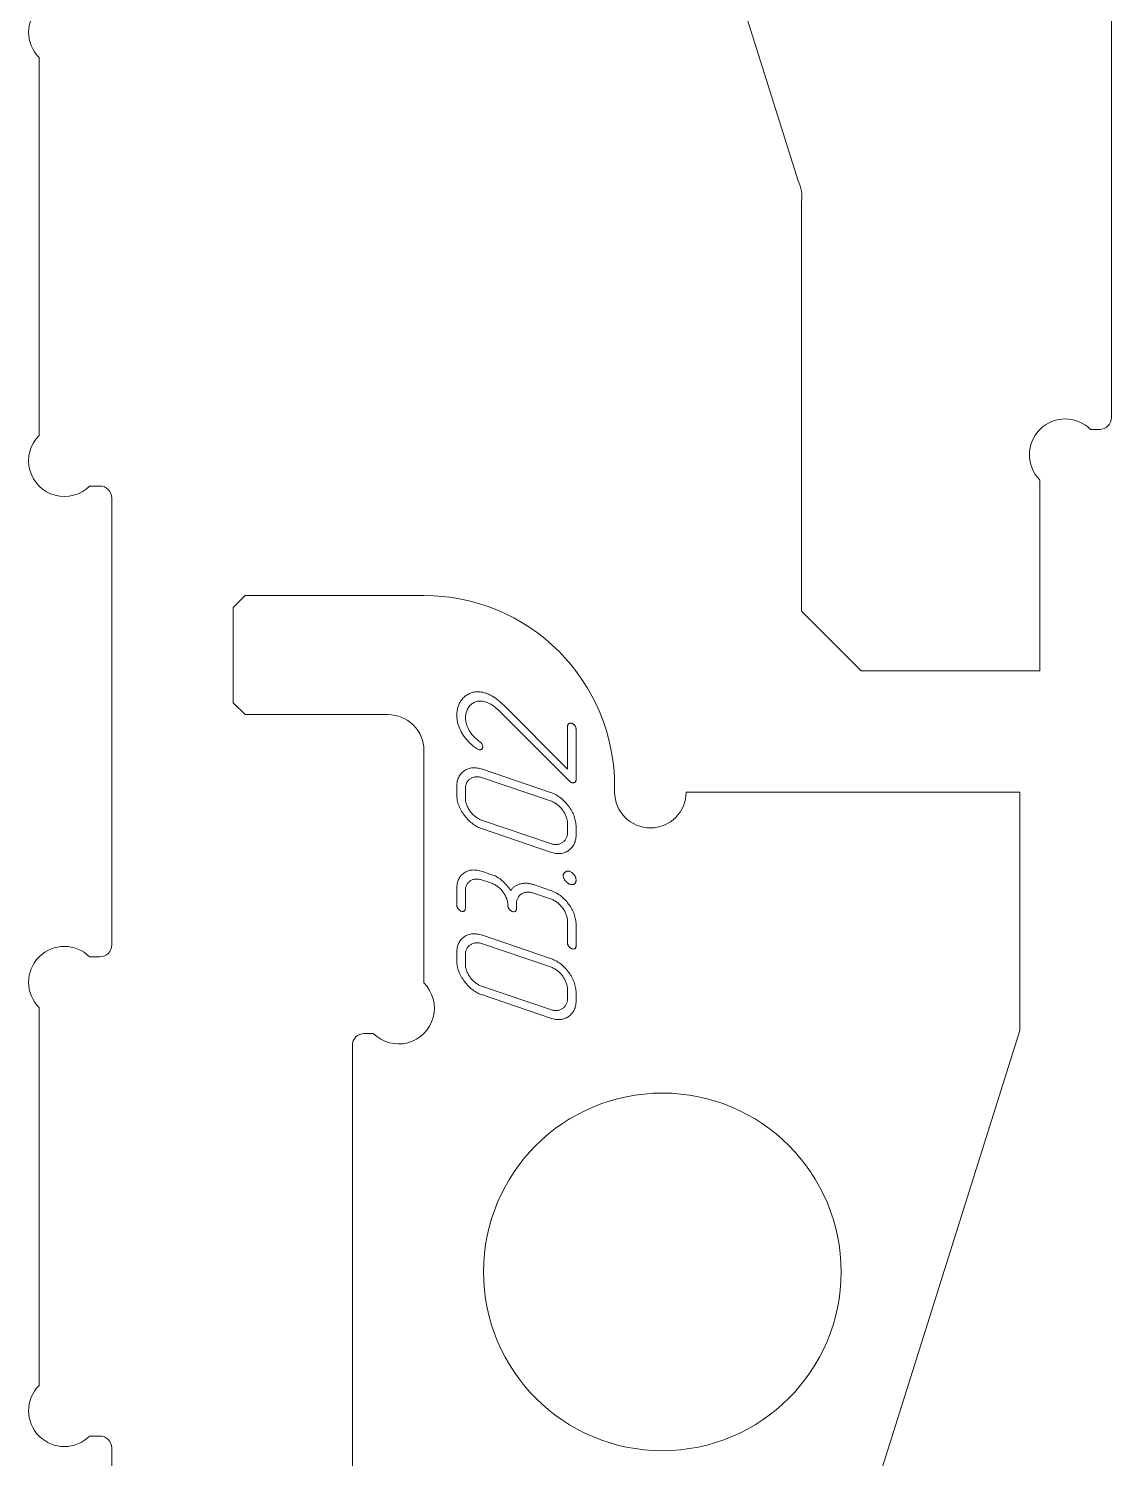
# Model space of a CAD drawing. Header units: millimetres. Extents: x 10 to 1489, y -739 to -10.
# Drawn here: x 1388.2 to 1479, y -501.8 to -381.9 of the extents above; entities that cross this region are included whole.
import ezdxf

# ---------------------------------------------------------------- set-up
doc = ezdxf.new("R2010")
doc.units = ezdxf.units.MM
doc.layers.add('cut', color=7, linetype='Continuous', lineweight=0)
doc.layers.add('mark', color=7, linetype='Continuous', lineweight=0)

msp = doc.modelspace()

# ---------------------------------------------------------------- linework, layer by layer
at = {"layer": 'cut'}
for points in [[(1478.999844, -376.52495), (1478.999844, -414.524874, -0.4142135624), (1477.999846, -415.524872), (1477.242497, -415.524872, 1), (1472.999856, -419.767513), (1472.999856, -435.774831), (1457.999886, -435.774831), (1452.999896, -430.774841), (1452.999896, -396.43615, 0.1536553472), (1452.726322, -394.65571), (1422.999956, -300.208859)], [(1393.295324, -380.076004, 1), (1389.052683, -384.318645), (1389.052683, -416.033282, 1), (1393.295324, -420.275923), (1394.152673, -420.275923, -0.4142135624), (1395.152671, -421.275921), (1395.152671, -458.775846, -0.4142135624), (1394.152673, -459.775844), (1393.295324, -459.775844, 1), (1389.052683, -464.018485), (1389.052683, -495.733123, 1), (1393.295324, -499.975764), (1394.152673, -499.975764, -0.4142135624), (1395.152671, -500.975762), (1395.152671, -538.475687, -0.4142135624)], [(1415.330476, -505.202389), (1415.330476, -467.202465, -0.4142135624), (1416.330474, -466.202467), (1417.087823, -466.202467, 1), (1421.330464, -461.959826), (1421.330464, -442.452514, 0.4142135624), (1418.33047, -439.45252), (1406.330494, -439.45252), (1405.330496, -438.452522), (1405.330496, -430.452538), (1406.330494, -429.45254), (1421.330464, -429.45254, -0.4142135624), (1437.330432, -445.452508), (1437.330432, -445.952507, 1), (1443.330432, -445.952507), (1471.330364, -445.952507), (1471.330364, -465.952467), (1441.603998, -560.399318, 0.1536553472)]]:
    msp.add_lwpolyline(points, format="xyb", dxfattribs=at)
msp.add_circle((1441.330424, -486.202427), 14.99997, dxfattribs=at)
at = {"layer": 'mark'}
for points in [[(1425.788317, -442.319329), (1425.916442, -442.384284), (1425.954669, -442.395542), (1425.991003, -442.402696), (1426.025442, -442.405747), (1426.057988, -442.404694), (1426.08864, -442.399539), (1426.117397, -442.39028), (1426.144262, -442.376917), (1426.169232, -442.359452), (1426.191754, -442.33881), (1426.211273, -442.315921), (1426.227789, -442.290785), (1426.241302, -442.2634), (1426.251812, -442.233767), (1426.25932, -442.201887), (1426.263824, -442.167759), (1426.265325, -442.131383), (1426.253335, -442.069267), (1426.23868, -442.011601), (1426.22136, -441.958385), (1426.201375, -441.90962), (1426.169364, -441.861706), (1426.130253, -441.815842), (1426.084041, -441.77203), (1426.030728, -441.730268), (1425.949623, -441.669035), (1425.871545, -441.607576), (1425.796492, -441.545889), (1425.724464, -441.483976), (1425.655463, -441.421835), (1425.589486, -441.359467), (1425.526536, -441.296872), (1425.466611, -441.234049), (1425.409711, -441.171), (1425.355837, -441.107723), (1425.304989, -441.04422), (1425.257166, -440.980489), (1425.212369, -440.916531), (1425.170598, -440.852346), (1425.131852, -440.787934), (1425.096131, -440.723294), (1425.062993, -440.65864), (1425.031992, -440.594182), (1425.00313, -440.52992), (1424.976405, -440.465856), (1424.951818, -440.401988), (1424.92937, -440.338316), (1424.909059, -440.274841), (1424.890886, -440.211563), (1424.874851, -440.148481), (1424.860955, -440.085596), (1424.849196, -440.022908), (1424.839575, -439.960416), (1424.832092, -439.898121), (1424.826747, -439.836022), (1424.82354, -439.77412), (1424.822471, -439.712414), (1424.824646, -439.62398), (1424.83117, -439.537247), (1424.842043, -439.452217), (1424.857265, -439.368888), (1424.876836, -439.287262), (1424.900756, -439.207337), (1424.929026, -439.129115), (1424.961645, -439.052594), (1424.997834, -438.97885), (1425.036812, -438.908956), (1425.078581, -438.842913), (1425.12314, -438.78072), (1425.170489, -438.722377), (1425.220629, -438.667885), (1425.273558, -438.617244), (1425.329278, -438.570452), (1425.392587, -438.521039), (1425.457624, -438.47679), (1425.524391, -438.437704), (1425.592887, -438.403782), (1425.663112, -438.375023), (1425.735065, -438.351428), (1425.808748, -438.332996), (1425.88416, -438.319728), (1425.961301, -438.311623), (1426.040171, -438.308682), (1426.12077, -438.310905), (1426.203098, -438.318291), (1426.287155, -438.33084), (1426.372941, -438.348554), (1426.460456, -438.37143), (1426.5497, -438.399471), (1426.617278, -438.42378), (1426.684409, -438.450615), (1426.751095, -438.479975), (1426.817333, -438.511859), (1426.883126, -438.546269), (1426.948471, -438.583204), (1427.013371, -438.622664), (1427.077824, -438.664649), (1427.327712, -438.856724), (1427.606059, -439.101367), (1433.537186, -445.038408), (1433.574637, -445.073006), (1433.615673, -445.102582), (1433.660295, -445.127136), (1433.708503, -445.146667), (1433.745528, -445.157676), (1433.781661, -445.165256), (1433.816901, -445.169409), (1433.851248, -445.170132), (1433.884702, -445.167428), (1433.917263, -445.161294), (1433.948932, -445.151733), (1433.979707, -445.138743), (1434.006467, -445.117377), (1434.029658, -445.094574), (1434.049282, -445.070335), (1434.065338, -445.044658), (1434.077826, -445.017545), (1434.086745, -444.988994), (1434.092097, -444.959007), (1434.093881, -444.927583), (1434.093881, -440.656163), (1434.092096, -440.613926), (1434.086738, -440.572932), (1434.07781, -440.533179), (1434.06531, -440.494667), (1434.049238, -440.457398), (1434.029596, -440.421369), (1434.006381, -440.386583), (1433.979596, -440.353038), (1433.950801, -440.321488), (1433.92156, -440.292687), (1433.891873, -440.266634), (1433.861739, -440.243329), (1433.831159, -440.222772), (1433.800132, -440.204964), (1433.768659, -440.189904), (1433.736739, -440.177592), (1433.70482, -440.168543), (1433.673346, -440.163216), (1433.64232, -440.16161), (1433.611739, -440.163725), (1433.581605, -440.169562), (1433.551918, -440.17912), (1433.522677, -440.192399), (1433.493882, -440.2094), (1433.467097, -440.229092), (1433.443883, -440.250443), (1433.42424, -440.273455), (1433.408168, -440.298128), (1433.395668, -440.32446), (1433.38674, -440.352452), (1433.381383, -440.382105), (1433.379597, -440.413417), (1433.379597, -444.01341), (1428.005166, -438.63697), (1427.924411, -438.561348), (1427.845413, -438.489086), (1427.768171, -438.420183), (1427.692687, -438.35464), (1427.618959, -438.292457), (1427.546988, -438.233633), (1427.476774, -438.178169), (1427.408317, -438.126065), (1427.341616, -438.07732), (1427.276672, -438.031935), (1427.213374, -437.989823), (1427.15027, -437.949856), (1427.023306, -437.875316), (1426.895333, -437.807968), (1426.766352, -437.747812), (1426.636362, -437.694848), (1426.570989, -437.671063), (1426.554606, -437.665398), (1426.550508, -437.663999), (1426.547149, -437.662858), (1426.541172, -437.660839), (1426.517316, -437.652924), (1426.422676, -437.623847), (1426.329291, -437.5989), (1426.23716, -437.578084), (1426.146284, -437.561399), (1426.056662, -437.548845), (1425.968295, -437.540421), (1425.881183, -437.536127), (1425.795325, -437.535965), (1425.710722, -437.539933), (1425.627373, -437.548031), (1425.545279, -437.56026), (1425.46444, -437.57662), (1425.384855, -437.597111), (1425.306525, -437.621732), (1425.229449, -437.650484), (1425.153628, -437.683367), (1425.079062, -437.72038), (1425.00575, -437.761524), (1424.933693, -437.806798), (1424.86289, -437.856204), (1424.793342, -437.909739), (1424.729306, -437.964116), (1424.668344, -438.020478), (1424.610456, -438.078827), (1424.555641, -438.139162), (1424.5039, -438.201484), (1424.455233, -438.265792), (1424.40964, -438.332086), (1424.36712, -438.400367), (1424.327674, -438.470634), (1424.291302, -438.542887), (1424.258003, -438.617127), (1424.227779, -438.693353), (1424.200627, -438.771566), (1424.17655, -438.851765), (1424.155546, -438.93395), (1424.137616, -439.018122), (1424.12276, -439.10428), (1424.110977, -439.192424), (1424.102269, -439.282555), (1424.096633, -439.374672), (1424.094072, -439.468775), (1424.093912, -439.492612), (1424.093903, -439.503486), (1424.093925, -439.512189), (1424.094284, -439.546969), (1424.100019, -439.685587), (1424.112636, -439.823405), (1424.132135, -439.960423), (1424.158517, -440.09664), (1424.191781, -440.232057), (1424.231926, -440.366673), (1424.278954, -440.500489), (1424.332864, -440.633504), (1424.393656, -440.765719), (1424.461331, -440.897133), (1424.479325, -440.929862), (1424.499098, -440.965195), (1424.541411, -441.037946), (1424.585631, -441.109871), (1424.63176, -441.180969), (1424.679796, -441.25124), (1424.72974, -441.320684), (1424.781592, -441.389301), (1424.835352, -441.457092), (1424.891019, -441.524055), (1424.948595, -441.590191), (1425.008078, -441.655501), (1425.06947, -441.719984), (1425.132769, -441.783639), (1425.197976, -441.846468), (1425.265091, -441.90847), (1425.334114, -441.969645), (1425.405045, -442.029993), (1425.477884, -442.089514), (1425.55263, -442.148208), (1425.629285, -442.206075), (1425.707847, -442.263115)], [(1431.951028, -445.977915), (1426.236754, -444.035955), (1426.126193, -444.000861), (1426.017726, -443.971446), (1425.91135, -443.947709), (1425.807067, -443.929649), (1425.704877, -443.917268), (1425.60478, -443.910565), (1425.506775, -443.909539), (1425.410863, -443.914192), (1425.317043, -443.924522), (1425.225316, -443.940531), (1425.135682, -443.962218), (1425.04814, -443.989582), (1424.962691, -444.022625), (1424.879335, -444.061345), (1424.798071, -444.105744), (1424.7189, -444.155821), (1424.643217, -444.210515), (1424.572416, -444.268765), (1424.506498, -444.330572), (1424.445463, -444.395936), (1424.389311, -444.464856), (1424.338041, -444.537333), (1424.291655, -444.613367), (1424.250151, -444.692957), (1424.21353, -444.776104), (1424.181792, -444.862807), (1424.154936, -444.953067), (1424.132964, -445.046883), (1424.115874, -445.144257), (1424.103667, -445.245186), (1424.096343, -445.349673), (1424.093901, -445.457715), (1424.093901, -446.172), (1424.096412, -446.284265), (1424.103946, -446.39606), (1424.116502, -446.507386), (1424.13408, -446.618243), (1424.15668, -446.728629), (1424.184303, -446.838547), (1424.216948, -446.947995), (1424.254615, -447.056973), (1424.297305, -447.165482), (1424.345017, -447.273521), (1424.397751, -447.38109), (1424.455508, -447.488191), (1424.518287, -447.594821), (1424.586088, -447.700982), (1424.658911, -447.806674), (1424.736757, -447.911896), (1424.817951, -448.01474), (1424.900819, -448.113298), (1424.985362, -448.207571), (1425.071578, -448.297557), (1425.159468, -448.383257), (1425.249033, -448.464672), (1425.340272, -448.5418), (1425.433184, -448.614643), (1425.527771, -448.683199), (1425.624032, -448.74747), (1425.721967, -448.807454), (1425.821576, -448.863153), (1425.92286, -448.914566), (1426.025817, -448.961692), (1426.130448, -449.004533), (1426.236754, -449.043088), (1431.951028, -450.985048), (1432.06244, -451.020323), (1432.171675, -451.049697), (1432.278734, -451.073171), (1432.383617, -451.090743), (1432.486323, -451.102415), (1432.586853, -451.108186), (1432.685207, -451.108057), (1432.781384, -451.102026), (1432.875385, -451.090095), (1432.967209, -451.072263), (1433.056858, -451.04853), (1433.14433, -451.018896), (1433.229625, -450.983362), (1433.312744, -450.941927), (1433.393687, -450.894591), (1433.472454, -450.841354), (1433.547705, -450.783714), (1433.618101, -450.723169), (1433.683642, -450.659717), (1433.744328, -450.59336), (1433.80016, -450.524097), (1433.851136, -450.451929), (1433.897258, -450.376855), (1433.938524, -450.298875), (1433.974936, -450.217989), (1434.006493, -450.134198), (1434.033195, -450.047501), (1434.055042, -449.957898), (1434.072034, -449.86539), (1434.084171, -449.769976), (1434.091454, -449.671656), (1434.093881, -449.57043), (1434.093881, -448.856146), (1434.091412, -448.744732), (1434.084004, -448.633705), (1434.071658, -448.523064), (1434.054372, -448.412809), (1434.032149, -448.30294), (1434.004986, -448.193457), (1433.972885, -448.084361), (1433.935846, -447.975651), (1433.893868, -447.867328), (1433.846951, -447.75939), (1433.795096, -447.651839), (1433.738302, -447.544674), (1433.676569, -447.437896), (1433.609898, -447.331503), (1433.538288, -447.225497), (1433.46174, -447.119877), (1433.381759, -447.016579), (1433.299854, -446.917537), (1433.216023, -446.822753), (1433.130267, -446.732225), (1433.042586, -446.645953), (1432.952979, -446.563939), (1432.861448, -446.486181), (1432.767991, -446.41268), (1432.672609, -446.343436), (1432.575302, -446.278448), (1432.476069, -446.217718), (1432.374911, -446.161244), (1432.271829, -446.109026), (1432.16682, -446.061066), (1432.059887, -446.017362)], [(1431.951028, -446.6922), (1426.236754, -444.750239), (1426.164182, -444.727215), (1426.092893, -444.707921), (1426.022887, -444.692356), (1425.954165, -444.68052), (1425.886727, -444.672413), (1425.820572, -444.668035), (1425.7557, -444.667387), (1425.692112, -444.670468), (1425.629808, -444.677278), (1425.568787, -444.687818), (1425.509049, -444.702086), (1425.450595, -444.720084), (1425.393424, -444.741812), (1425.337537, -444.767268), (1425.282933, -444.796454), (1425.229613, -444.829368), (1425.178581, -444.865377), (1425.130841, -444.903843), (1425.086394, -444.944768), (1425.045239, -444.98815), (1425.007376, -445.033991), (1424.972806, -445.082289), (1424.941528, -445.133045), (1424.913542, -445.18626), (1424.888849, -445.241932), (1424.867449, -445.300062), (1424.849341, -445.36065), (1424.834525, -445.423696), (1424.823001, -445.4892), (1424.81477, -445.557162), (1424.809832, -445.627582), (1424.808186, -445.70046), (1424.808186, -446.414745), (1424.809818, -446.488723), (1424.814715, -446.562444), (1424.822876, -446.635906), (1424.834302, -446.709112), (1424.848992, -446.782059), (1424.866947, -446.854749), (1424.888166, -446.927181), (1424.91265, -446.999356), (1424.940398, -447.071273), (1424.971411, -447.142932), (1425.005688, -447.214334), (1425.04323, -447.285478), (1425.084036, -447.356364), (1425.128107, -447.426993), (1425.175442, -447.497364), (1425.226042, -447.567477), (1425.278957, -447.636061), (1425.33324, -447.701846), (1425.38889, -447.76483), (1425.445907, -447.825013), (1425.504292, -447.882397), (1425.564043, -447.936981), (1425.625162, -447.988764), (1425.687648, -448.037747), (1425.751501, -448.08393), (1425.816721, -448.127312), (1425.883309, -448.167895), (1425.951264, -448.205677), (1426.020585, -448.240659), (1426.091274, -448.272841), (1426.163331, -448.302222), (1426.236754, -448.328803), (1431.951028, -450.270764), (1432.02275, -450.293453), (1432.093271, -450.312358), (1432.162593, -450.327479), (1432.230715, -450.338816), (1432.297638, -450.346369), (1432.36336, -450.350137), (1432.427883, -450.350122), (1432.491206, -450.346322), (1432.553329, -450.338738), (1432.614252, -450.32737), (1432.673976, -450.312217), (1432.7325, -450.293281), (1432.789824, -450.27056), (1432.845948, -450.244055), (1432.900873, -450.213766), (1432.954598, -450.179693), (1433.006063, -450.142647), (1433.054207, -450.103441), (1433.099031, -450.062074), (1433.140535, -450.018546), (1433.178718, -449.972858), (1433.213582, -449.925009), (1433.245125, -449.875), (1433.273347, -449.82283), (1433.298249, -449.768499), (1433.319831, -449.712007), (1433.338093, -449.653355), (1433.353035, -449.592543), (1433.364656, -449.529569), (1433.372956, -449.464435), (1433.377937, -449.397141), (1433.379597, -449.327685), (1433.379597, -448.613401), (1433.378007, -448.541125), (1433.373235, -448.46894), (1433.365283, -448.396845), (1433.354151, -448.324841), (1433.339837, -448.252928), (1433.322343, -448.181106), (1433.301667, -448.109374), (1433.277811, -448.037733), (1433.250775, -447.966182), (1433.220557, -447.894722), (1433.187159, -447.823353), (1433.15058, -447.752075), (1433.11082, -447.680887), (1433.067879, -447.60979), (1433.021757, -447.538783), (1432.972455, -447.467868), (1432.920753, -447.398397), (1432.867433, -447.331725), (1432.812494, -447.267852), (1432.755937, -447.206777), (1432.697762, -447.148502), (1432.637969, -447.093026), (1432.576557, -447.040348), (1432.513527, -446.990469), (1432.448879, -446.943389), (1432.382612, -446.899109), (1432.314727, -446.857627), (1432.245224, -446.818943), (1432.174103, -446.783059), (1432.101363, -446.749974), (1432.027005, -446.719687)], [(1431.951028, -454.199327), (1430.52246, -453.713837), (1430.447725, -453.689737), (1430.37352, -453.668411), (1430.299846, -453.64986), (1430.226701, -453.634084), (1430.154087, -453.621083), (1430.082003, -453.610856), (1430.010449, -453.603405), (1429.939425, -453.598729), (1429.868932, -453.596827), (1429.798968, -453.597701), (1429.729534, -453.601349), (1429.660631, -453.607772), (1429.592258, -453.616971), (1429.524415, -453.628944), (1429.457102, -453.643692), (1429.390319, -453.661215), (1429.324959, -453.681118), (1429.261915, -453.703009), (1429.201187, -453.726886), (1429.142775, -453.75275), (1429.086679, -453.7806), (1429.032898, -453.810438), (1428.981433, -453.842262), (1428.932284, -453.876072), (1428.885451, -453.911869), (1428.840934, -453.949653), (1428.798733, -453.989424), (1428.758847, -454.031181), (1428.721278, -454.074925), (1428.686024, -454.120656), (1428.653086, -454.168373), (1428.622464, -454.218077), (1428.531169, -454.088627), (1428.439428, -453.965846), (1428.347241, -453.849733), (1428.254607, -453.740288), (1428.161527, -453.637512), (1428.068, -453.541405), (1427.974027, -453.451966), (1427.879608, -453.369195), (1427.826371, -453.320092), (1427.773805, -453.274622), (1427.721907, -453.232787), (1427.67068, -453.194586), (1427.620122, -453.16002), (1427.570234, -453.129087), (1427.521015, -453.101789), (1427.472466, -453.078124), (1427.329609, -452.985937), (1427.186752, -452.937388), (1426.951038, -452.857254), (1426.236754, -452.614509), (1426.125342, -452.579068), (1426.016107, -452.549221), (1425.909048, -452.52497), (1425.804166, -452.506314), (1425.701459, -452.493253), (1425.600929, -452.485787), (1425.502576, -452.483916), (1425.406399, -452.48764), (1425.312398, -452.49696), (1425.220573, -452.511875), (1425.130925, -452.532385), (1425.043453, -452.55849), (1424.958157, -452.59019), (1424.875038, -452.627485), (1424.794095, -452.670376), (1424.715329, -452.718862), (1424.640078, -452.772058), (1424.569682, -452.82908), (1424.50414, -452.889929), (1424.443454, -452.954603), (1424.387623, -453.023104), (1424.336646, -453.09543), (1424.290525, -453.171583), (1424.249258, -453.251561), (1424.212846, -453.335366), (1424.181289, -453.422997), (1424.154587, -453.514453), (1424.13274, -453.609736), (1424.115748, -453.708845), (1424.103611, -453.811779), (1424.096329, -453.91854), (1424.093901, -454.029127), (1424.093901, -455.457695), (1424.095125, -455.490809), (1424.098798, -455.523184), (1424.104919, -455.554822), (1424.113488, -455.585723), (1424.124506, -455.615885), (1424.137972, -455.64531), (1424.153886, -455.673997), (1424.172249, -455.701947), (1424.19306, -455.729159), (1424.21632, -455.755634), (1424.267059, -455.805307), (1424.291219, -455.827378), (1424.314311, -455.847517), (1424.336336, -455.865723), (1424.357294, -455.881997), (1424.377184, -455.896338), (1424.396007, -455.908747), (1424.413763, -455.919224), (1424.430452, -455.927768), (1424.446073, -455.93438), (1424.449812, -455.935731), (1424.455501, -455.937646), (1424.468789, -455.941822), (1424.520686, -455.954018), (1424.570574, -455.959003), (1424.618454, -455.956775), (1424.664324, -455.947336), (1424.708186, -455.930686), (1424.731623, -455.912659), (1424.751936, -455.89156), (1424.769123, -455.867389), (1424.783186, -455.840144), (1424.794123, -455.809827), (1424.801936, -455.776438), (1424.806623, -455.739975), (1424.808186, -455.70044), (1424.808186, -454.271872), (1424.809818, -454.197301), (1424.814715, -454.125375), (1424.822876, -454.056092), (1424.834302, -453.989454), (1424.848992, -453.92546), (1424.866947, -453.86411), (1424.888166, -453.805404), (1424.91265, -453.749342), (1424.940398, -453.695925), (1424.971411, -453.645151), (1425.005688, -453.597022), (1425.04323, -453.551537), (1425.084036, -453.508695), (1425.128107, -453.468498), (1425.175442, -453.430945), (1425.226042, -453.396037), (1425.278957, -453.364287), (1425.33324, -453.336209), (1425.38889, -453.311805), (1425.445907, -453.291074), (1425.504292, -453.274016), (1425.564043, -453.260631), (1425.625162, -453.250919), (1425.687648, -453.244879), (1425.751501, -453.242513), (1425.816721, -453.24382), (1425.883309, -453.2488), (1425.951264, -453.257453), (1426.020585, -453.269778), (1426.091274, -453.285777), (1426.163331, -453.305449), (1426.236754, -453.328793), (1426.951038, -453.571538), (1427.025313, -453.598398), (1427.098136, -453.628002), (1427.169509, -453.660349), (1427.239431, -453.69544), (1427.307902, -453.733274), (1427.374921, -453.773851), (1427.440491, -453.817172), (1427.504609, -453.863237), (1427.567276, -453.912045), (1427.628492, -453.963597), (1427.688258, -454.017892), (1427.746572, -454.074931), (1427.803436, -454.134713), (1427.858849, -454.197239), (1427.912811, -454.262508), (1427.965322, -454.330521), (1428.015489, -454.400081), (1428.06242, -454.469993), (1428.106114, -454.540255), (1428.146572, -454.610867), (1428.183793, -454.681831), (1428.217777, -454.753146), (1428.248525, -454.824812), (1428.276036, -454.896829), (1428.30031, -454.969197), (1428.321348, -455.041915), (1428.339149, -455.114985), (1428.353714, -455.188405), (1428.365042, -455.262177), (1428.373134, -455.336299), (1428.377989, -455.410773), (1428.379607, -455.485597), (1428.380831, -455.51871), (1428.384504, -455.551086), (1428.390625, -455.582724), (1428.399194, -455.613624), (1428.410212, -455.643787), (1428.423678, -455.673212), (1428.439592, -455.701899), (1428.457955, -455.729849), (1428.478766, -455.757061), (1428.502026, -455.783535), (1428.552765, -455.833209), (1428.576924, -455.85528), (1428.600017, -455.875419), (1428.622042, -455.893625), (1428.642999, -455.909899), (1428.66289, -455.92424), (1428.681713, -455.936649), (1428.699469, -455.947126), (1428.716158, -455.95567), (1428.731779, -455.962282), (1428.735518, -455.963633), (1428.741206, -455.965548), (1428.754495, -455.969724), (1428.806392, -455.98192), (1428.85628, -455.986905), (1428.904159, -455.984677), (1428.95003, -455.975238), (1428.993891, -455.958587), (1429.017329, -455.940561), (1429.037641, -455.919462), (1429.054829, -455.89529), (1429.068891, -455.868046), (1429.079829, -455.837729), (1429.087641, -455.80434), (1429.092329, -455.767877), (1429.093891, -455.728342), (1429.093891, -455.3712), (1429.095523, -455.296629), (1429.10042, -455.224703), (1429.108581, -455.155421), (1429.120007, -455.088782), (1429.134698, -455.024788), (1429.152652, -454.963438), (1429.173872, -454.904732), (1429.198355, -454.84867), (1429.226104, -454.795253), (1429.257116, -454.744479), (1429.291394, -454.69635), (1429.328935, -454.650865), (1429.369742, -454.608023), (1429.413812, -454.567826), (1429.461148, -454.530274), (1429.511748, -454.495365), (1429.564663, -454.463615), (1429.618946, -454.435537), (1429.674596, -454.411133), (1429.731613, -454.390402), (1429.789998, -454.373344), (1429.849749, -454.359959), (1429.910868, -454.350246), (1429.973354, -454.344207), (1430.037207, -454.341841), (1430.102427, -454.343148), (1430.169015, -454.348128), (1430.236969, -454.35678), (1430.306291, -454.369106), (1430.37698, -454.385105), (1430.449036, -454.404777), (1430.52246, -454.428122), (1431.951028, -454.913612), (1432.025303, -454.940472), (1432.098126, -454.970075), (1432.169499, -455.002422), (1432.239421, -455.037513), (1432.307892, -455.075347), (1432.374911, -455.115925), (1432.440481, -455.159246), (1432.504599, -455.20531), (1432.567266, -455.254119), (1432.628482, -455.30567), (1432.688248, -455.359965), (1432.746562, -455.417004), (1432.803426, -455.476787), (1432.858839, -455.539312), (1432.912801, -455.604582), (1432.965312, -455.672595), (1433.015479, -455.742155), (1433.06241, -455.812066), (1433.106104, -455.882328), (1433.146562, -455.952941), (1433.183783, -456.023905), (1433.217767, -456.095219), (1433.248515, -456.166885), (1433.276026, -456.238902), (1433.3003, -456.31127), (1433.321338, -456.383988), (1433.339139, -456.457058), (1433.353704, -456.530479), (1433.365032, -456.60425), (1433.373124, -456.678373), (1433.377979, -456.752846), (1433.379597, -456.82767), (1433.379597, -458.613381), (1433.380821, -458.646494), (1433.384494, -458.67887), (1433.390615, -458.710508), (1433.399184, -458.741408), (1433.410202, -458.771571), (1433.423668, -458.800996), (1433.439582, -458.829683), (1433.457945, -458.857633), (1433.478756, -458.884845), (1433.502016, -458.911319), (1433.552755, -458.960993), (1433.576914, -458.983064), (1433.600007, -459.003203), (1433.622032, -459.021409), (1433.642989, -459.037683), (1433.66288, -459.052024), (1433.681703, -459.064433), (1433.699459, -459.07491), (1433.716148, -459.083454), (1433.731769, -459.090065), (1433.735508, -459.091416), (1433.741196, -459.093332), (1433.754485, -459.097508), (1433.806382, -459.109704), (1433.85627, -459.114688), (1433.904149, -459.112461), (1433.95002, -459.103022), (1433.993881, -459.086371), (1434.017319, -459.068345), (1434.037631, -459.047246), (1434.054819, -459.023074), (1434.068881, -458.99583), (1434.079819, -458.965513), (1434.087631, -458.932123), (1434.092319, -458.895661), (1434.093881, -458.856126), (1434.093881, -457.070415), (1434.09144, -456.959025), (1434.084116, -456.848068), (1434.071909, -456.737545), (1434.054819, -456.627455), (1434.032846, -456.517798), (1434.005991, -456.408574), (1433.974253, -456.299784), (1433.937632, -456.191427), (1433.896128, -456.083504), (1433.849741, -455.976014), (1433.798472, -455.868957), (1433.742319, -455.762334), (1433.681284, -455.656143), (1433.615367, -455.550387), (1433.544566, -455.445063), (1433.468882, -455.340173), (1433.389711, -455.237586), (1433.308448, -455.139169), (1433.225091, -455.044924), (1433.139642, -454.95485), (1433.0521, -454.868948), (1432.962466, -454.787217), (1432.870739, -454.709657), (1432.77692, -454.636269), (1432.681007, -454.567051), (1432.583003, -454.502005), (1432.482905, -454.441131), (1432.380715, -454.384427), (1432.276432, -454.331896), (1432.170057, -454.283535), (1432.061589, -454.239345)], [(1433.022455, -452.95625), (1433.024275, -453.005292), (1433.029737, -453.053312), (1433.03884, -453.10031), (1433.051584, -453.146286), (1433.06797, -453.19124), (1433.087996, -453.235172), (1433.111664, -453.278082), (1433.138972, -453.31997), (1433.169922, -453.360835), (1433.204514, -453.400678), (1433.24246, -453.439395), (1433.280044, -453.475632), (1433.316121, -453.50897), (1433.350691, -453.539411), (1433.383754, -453.566954), (1433.415311, -453.5916), (1433.445361, -453.613348), (1433.473905, -453.632198), (1433.500942, -453.648151), (1433.526472, -453.661206), (1433.550495, -453.671363), (1433.556265, -453.67345), (1433.564854, -453.676341), (1433.584786, -453.682587), (1433.624086, -453.693003), (1433.662632, -453.700654), (1433.700425, -453.705538), (1433.737465, -453.707656), (1433.773751, -453.707008), (1433.809284, -453.703594), (1433.844063, -453.697413), (1433.878089, -453.688467), (1433.911362, -453.676754), (1433.943882, -453.662275), (1433.966403, -453.646958), (1433.987094, -453.62971), (1434.005954, -453.610532), (1434.022983, -453.589423), (1434.038181, -453.566384), (1434.051547, -453.541414), (1434.063083, -453.514514), (1434.072788, -453.485683), (1434.080661, -453.454922), (1434.086704, -453.42223), (1434.090915, -453.387608), (1434.093295, -453.351055), (1434.093839, -453.312402), (1434.092375, -453.272733), (1434.088817, -453.233791), (1434.083167, -453.195577), (1434.075424, -453.15809), (1434.065589, -453.121331), (1434.053661, -453.085299), (1434.03964, -453.049995), (1434.023527, -453.015418), (1434.005321, -452.981569), (1433.985023, -452.948448), (1433.962631, -452.916054), (1433.938148, -452.884387), (1433.911718, -452.853519), (1433.857414, -452.796299), (1433.802064, -452.745526), (1433.745668, -452.7012), (1433.688225, -452.663321), (1433.629736, -452.631888), (1433.570201, -452.606902), (1433.540135, -452.596919), (1433.510289, -452.589066), (1433.480704, -452.583396), (1433.451381, -452.579908), (1433.42232, -452.578602), (1433.39352, -452.579479), (1433.364982, -452.582539), (1433.336705, -452.587781), (1433.30869, -452.595206), (1433.280936, -452.604813), (1433.253445, -452.616603), (1433.226214, -452.630576), (1433.173124, -452.664681), (1433.149059, -452.683628), (1433.127086, -452.703548), (1433.107206, -452.724441), (1433.089419, -452.746306), (1433.073724, -452.769145), (1433.060122, -452.792956), (1433.048613, -452.81774), (1433.039196, -452.843496), (1433.031872, -452.870225), (1433.02664, -452.897927), (1433.023501, -452.926602)], [(1431.951028, -459.906459), (1426.236754, -457.964498), (1426.126193, -457.929405), (1426.017726, -457.89999), (1425.91135, -457.876252), (1425.807067, -457.858193), (1425.704877, -457.845811), (1425.60478, -457.839108), (1425.506775, -457.838083), (1425.410863, -457.842735), (1425.317043, -457.853066), (1425.225316, -457.869075), (1425.135682, -457.890761), (1425.04814, -457.918126), (1424.962691, -457.951168), (1424.879335, -457.989889), (1424.798071, -458.034288), (1424.7189, -458.084364), (1424.643217, -458.139058), (1424.572416, -458.197309), (1424.506498, -458.259116), (1424.445463, -458.32448), (1424.389311, -458.3934), (1424.338041, -458.465877), (1424.291655, -458.54191), (1424.250151, -458.6215), (1424.21353, -458.704647), (1424.181792, -458.791351), (1424.154936, -458.88161), (1424.132964, -458.975427), (1424.115874, -459.0728), (1424.103667, -459.17373), (1424.096343, -459.278216), (1424.093901, -459.386259), (1424.093901, -460.100543), (1424.096412, -460.212808), (1424.103946, -460.324604), (1424.116502, -460.43593), (1424.13408, -460.546786), (1424.15668, -460.657173), (1424.184303, -460.76709), (1424.216948, -460.876538), (1424.254615, -460.985516), (1424.297305, -461.094025), (1424.345017, -461.202064), (1424.397751, -461.309634), (1424.455508, -461.416734), (1424.518287, -461.523365), (1424.586088, -461.629526), (1424.658911, -461.735217), (1424.736757, -461.840439), (1424.817951, -461.943284), (1424.900819, -462.041842), (1424.985362, -462.136114), (1425.071578, -462.226101), (1425.159468, -462.311801), (1425.249033, -462.393215), (1425.340272, -462.470344), (1425.433184, -462.543186), (1425.527771, -462.611743), (1425.624032, -462.676013), (1425.721967, -462.735998), (1425.821576, -462.791697), (1425.92286, -462.843109), (1426.025817, -462.890236), (1426.130448, -462.933077), (1426.236754, -462.971631), (1431.951028, -464.913592), (1432.06244, -464.948867), (1432.171675, -464.978241), (1432.278734, -465.001714), (1432.383617, -465.019287), (1432.486323, -465.030959), (1432.586853, -465.03673), (1432.685207, -465.0366), (1432.781384, -465.03057), (1432.875385, -465.018638), (1432.967209, -465.000806), (1433.056858, -464.977074), (1433.14433, -464.94744), (1433.229625, -464.911906), (1433.312744, -464.87047), (1433.393687, -464.823135), (1433.472454, -464.769898), (1433.547705, -464.712258), (1433.618101, -464.651712), (1433.683642, -464.588261), (1433.744328, -464.521904), (1433.80016, -464.452641), (1433.851136, -464.380472), (1433.897258, -464.305398), (1433.938524, -464.227418), (1433.974936, -464.146533), (1434.006493, -464.062742), (1434.033195, -463.976045), (1434.055042, -463.886442), (1434.072034, -463.793933), (1434.084171, -463.698519), (1434.091454, -463.6002), (1434.093881, -463.498974), (1434.093881, -462.78469), (1434.091412, -462.673276), (1434.084004, -462.562248), (1434.071658, -462.451607), (1434.054372, -462.341352), (1434.032149, -462.231483), (1434.004986, -462.122001), (1433.972885, -462.012905), (1433.935846, -461.904195), (1433.893868, -461.795871), (1433.846951, -461.687934), (1433.795096, -461.580383), (1433.738302, -461.473218), (1433.676569, -461.366439), (1433.609898, -461.260047), (1433.538288, -461.154041), (1433.46174, -461.048421), (1433.381759, -460.945123), (1433.299854, -460.846081), (1433.216023, -460.751296), (1433.130267, -460.660768), (1433.042586, -460.574497), (1432.952979, -460.492482), (1432.861448, -460.414725), (1432.767991, -460.341224), (1432.672609, -460.271979), (1432.575302, -460.206992), (1432.476069, -460.146261), (1432.374911, -460.089787), (1432.271829, -460.03757), (1432.16682, -459.98961), (1432.059887, -459.945906)], [(1431.951028, -460.620743), (1426.236754, -458.678783), (1426.164182, -458.655759), (1426.092893, -458.636465), (1426.022887, -458.620899), (1425.954165, -458.609063), (1425.886727, -458.600957), (1425.820572, -458.596579), (1425.7557, -458.595931), (1425.692112, -458.599012), (1425.629808, -458.605822), (1425.568787, -458.616361), (1425.509049, -458.63063), (1425.450595, -458.648628), (1425.393424, -458.670355), (1425.337537, -458.695812), (1425.282933, -458.724997), (1425.229613, -458.757912), (1425.178581, -458.793921), (1425.130841, -458.832387), (1425.086394, -458.873311), (1425.045239, -458.916694), (1425.007376, -458.962534), (1424.972806, -459.010833), (1424.941528, -459.061589), (1424.913542, -459.114803), (1424.888849, -459.170475), (1424.867449, -459.228606), (1424.849341, -459.289194), (1424.834525, -459.35224), (1424.823001, -459.417744), (1424.81477, -459.485706), (1424.809832, -459.556126), (1424.808186, -459.629004), (1424.808186, -460.343288), (1424.809818, -460.417267), (1424.814715, -460.490987), (1424.822876, -460.56445), (1424.834302, -460.637655), (1424.848992, -460.710603), (1424.866947, -460.783293), (1424.888166, -460.855725), (1424.91265, -460.9279), (1424.940398, -460.999816), (1424.971411, -461.071476), (1425.005688, -461.142877), (1425.04323, -461.214021), (1425.084036, -461.284908), (1425.128107, -461.355536), (1425.175442, -461.425907), (1425.226042, -461.49602), (1425.278957, -461.564605), (1425.33324, -461.630389), (1425.38889, -461.693373), (1425.445907, -461.753557), (1425.504292, -461.810941), (1425.564043, -461.865524), (1425.625162, -461.917307), (1425.687648, -461.96629), (1425.751501, -462.012473), (1425.816721, -462.055856), (1425.883309, -462.096438), (1425.951264, -462.13422), (1426.020585, -462.169202), (1426.091274, -462.201384), (1426.163331, -462.230766), (1426.236754, -462.257347), (1431.951028, -464.199307), (1432.02275, -464.221997), (1432.093271, -464.240902), (1432.162593, -464.256023), (1432.230715, -464.26736), (1432.297638, -464.274912), (1432.36336, -464.278681), (1432.427883, -464.278665), (1432.491206, -464.274865), (1432.553329, -464.267281), (1432.614252, -464.255913), (1432.673976, -464.240761), (1432.7325, -464.221824), (1432.789824, -464.199103), (1432.845948, -464.172599), (1432.900873, -464.142309), (1432.954598, -464.108236), (1433.006063, -464.071191), (1433.054207, -464.031984), (1433.099031, -463.990617), (1433.140535, -463.94709), (1433.178718, -463.901402), (1433.213582, -463.853553), (1433.245125, -463.803543), (1433.273347, -463.751373), (1433.298249, -463.697042), (1433.319831, -463.640551), (1433.338093, -463.581899), (1433.353035, -463.521086), (1433.364656, -463.458113), (1433.372956, -463.392979), (1433.377937, -463.325684), (1433.379597, -463.256229), (1433.379597, -462.541945), (1433.378007, -462.469669), (1433.373235, -462.397483), (1433.365283, -462.325389), (1433.354151, -462.253385), (1433.339837, -462.181472), (1433.322343, -462.109649), (1433.301667, -462.037917), (1433.277811, -461.966276), (1433.250775, -461.894726), (1433.220557, -461.823266), (1433.187159, -461.751897), (1433.15058, -461.680618), (1433.11082, -461.60943), (1433.067879, -461.538333), (1433.021757, -461.467327), (1432.972455, -461.396411), (1432.920753, -461.32694), (1432.867433, -461.260268), (1432.812494, -461.196395), (1432.755937, -461.135321), (1432.697762, -461.077046), (1432.637969, -461.021569), (1432.576557, -460.968892), (1432.513527, -460.919013), (1432.448879, -460.871933), (1432.382612, -460.827652), (1432.314727, -460.78617), (1432.245224, -460.747487), (1432.174103, -460.711603), (1432.101363, -460.678517), (1432.027005, -460.648231)]]:
    msp.add_lwpolyline(points, close=True, dxfattribs=at)

doc.saveas('drawing.dxf')
